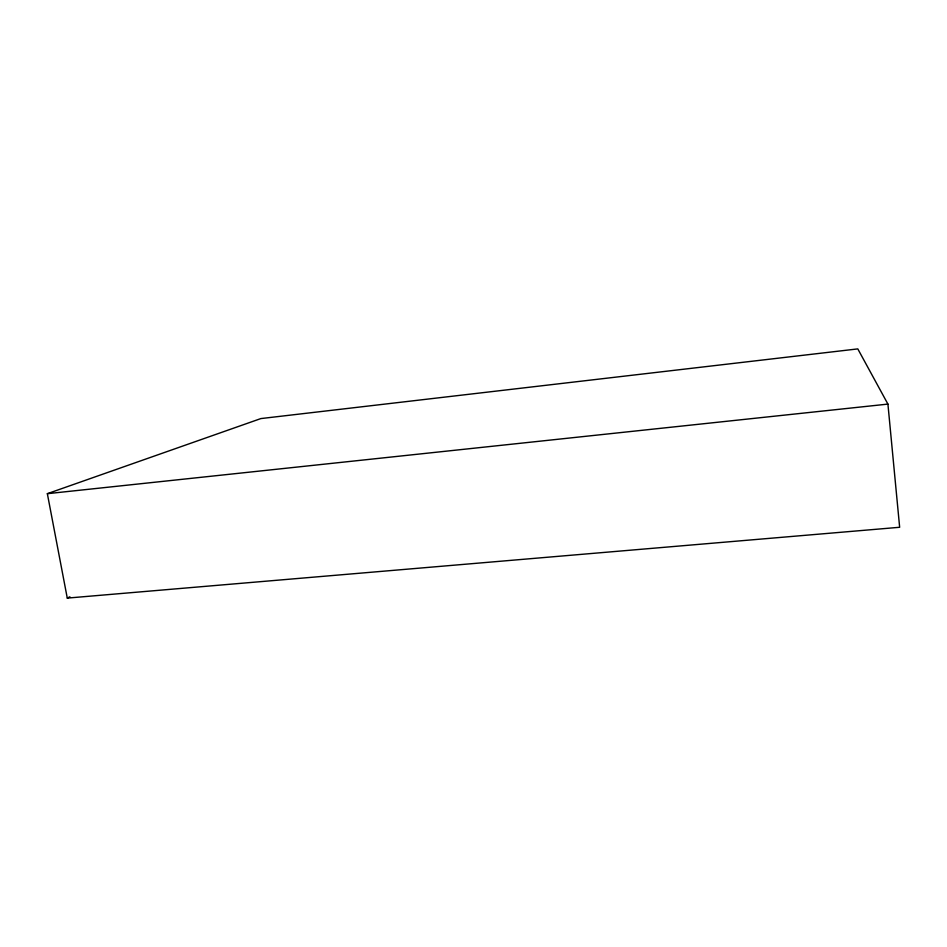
<?xml version="1.0" encoding="UTF-8"?>
<svg xmlns="http://www.w3.org/2000/svg" width="947" height="947" viewBox="0 0 947 947"><rect width="100%" height="100%" fill="white"/><g stroke="black" fill="none" stroke-linecap="round" stroke-linejoin="round"><path stroke-width="1.42" d="M67.273 598.102L899.65 527.278L887.919 404.097L857.793 348.898L260.875 418.574L47.35 493.683L67.273 598.102L69.889 596.776M47.35 493.683L887.919 404.097"/></g></svg>
